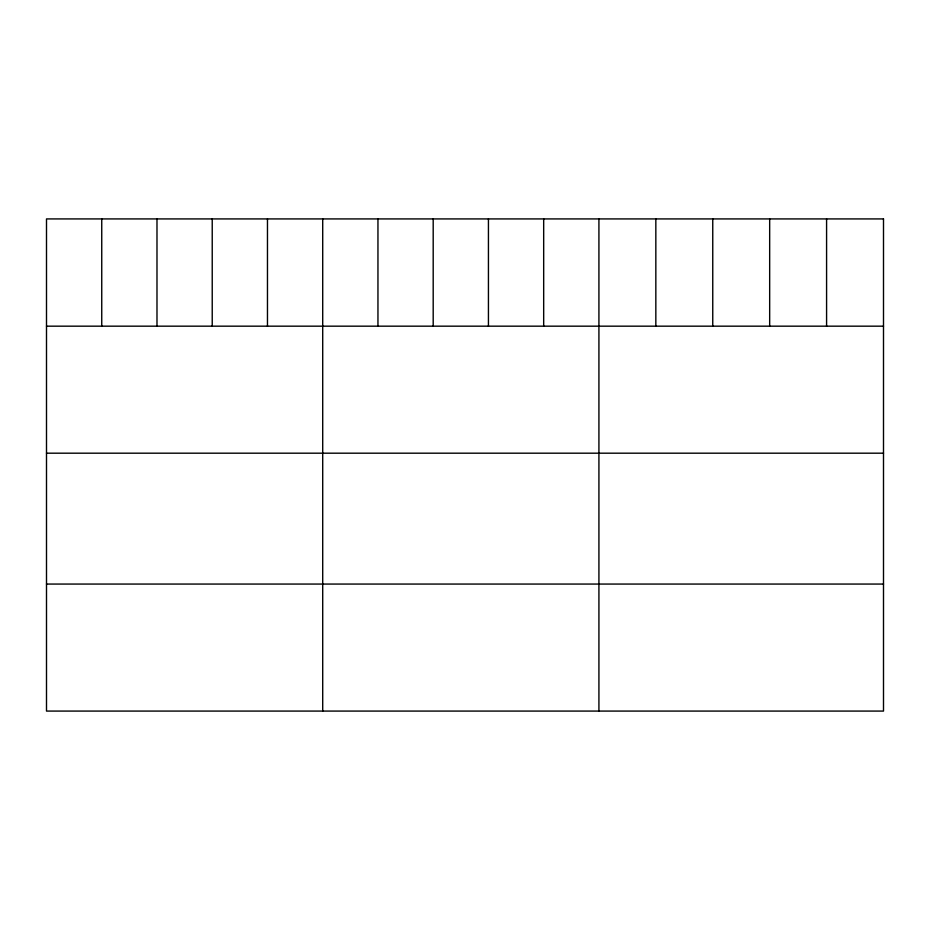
<?xml version="1.0" encoding="UTF-8"?>
<svg xmlns="http://www.w3.org/2000/svg" width="930" height="930" viewBox="0 0 930 930"><rect width="100%" height="100%" fill="white"/><g stroke="black" fill="none" stroke-linecap="round" stroke-linejoin="round"><path stroke-width="1.4" d="M46.5 326.174L883.5 326.174M46.5 453.189L883.5 453.189M46.5 584.063L883.5 584.063M826.584 218.922L826.584 326.174M769.668 218.922L769.668 326.174M712.752 218.922L712.752 326.174M655.836 218.922L655.836 326.174M598.92 218.922L598.92 711.078M543.678 218.922L543.678 326.174M488.436 218.922L488.436 326.174M433.194 218.922L433.194 326.174M377.952 218.922L377.952 326.174M322.71 218.922L322.71 711.078M267.468 218.922L267.468 326.174M212.226 218.922L212.226 326.174M156.984 218.922L156.984 326.174M101.742 218.922L101.742 326.174M883.5 218.922L46.5 218.922L46.5 711.078L883.5 711.078L883.5 218.922"/></g></svg>
